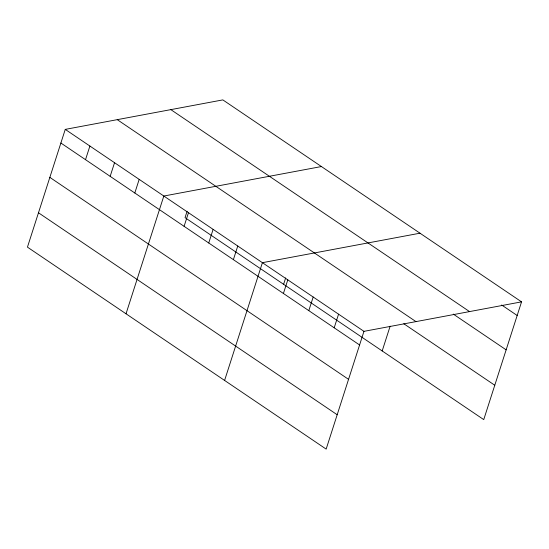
<?xml version="1.0" encoding="UTF-8"?>
<svg xmlns="http://www.w3.org/2000/svg" width="549" height="549" viewBox="0 0 549 549"><rect width="100%" height="100%" fill="white"/><g stroke="black" fill="none" stroke-linecap="round" stroke-linejoin="round"><path stroke-width="0.82" d="M521.55 301.861L222.846 99.897L65.256 129.386L27.45 247.139L326.154 449.103L363.96 331.349L521.55 301.861L483.744 419.614L185.04 217.651L187.092 211.255M85.52 159.677L89.899 146.048M110.164 176.339L114.542 162.71M134.807 193.001L139.185 179.372M126.023 313.781L163.828 196.034L321.419 166.546M184.093 226.325L188.472 212.696M208.737 242.987L213.115 229.358M233.38 259.65L237.758 246.021M224.596 380.43L262.401 262.683L419.992 233.195M283.613 284.3L285.665 277.904M283.414 293.475L287.793 279.846M308.806 310.645L313.184 297.016M334.197 327.808L338.568 314.186M382.186 350.948L390.14 326.175M501.656 304.997L517.172 315.49M170.842 109.628L469.546 311.592M453.248 314.083L506.144 349.85M117.26 119.655L415.964 321.618M403.796 323.738L494.779 385.254M65.256 129.386L363.96 331.349M60.877 143.014L359.588 344.978M49.849 177.375L348.553 379.338M38.485 212.779L337.189 414.742"/></g></svg>
